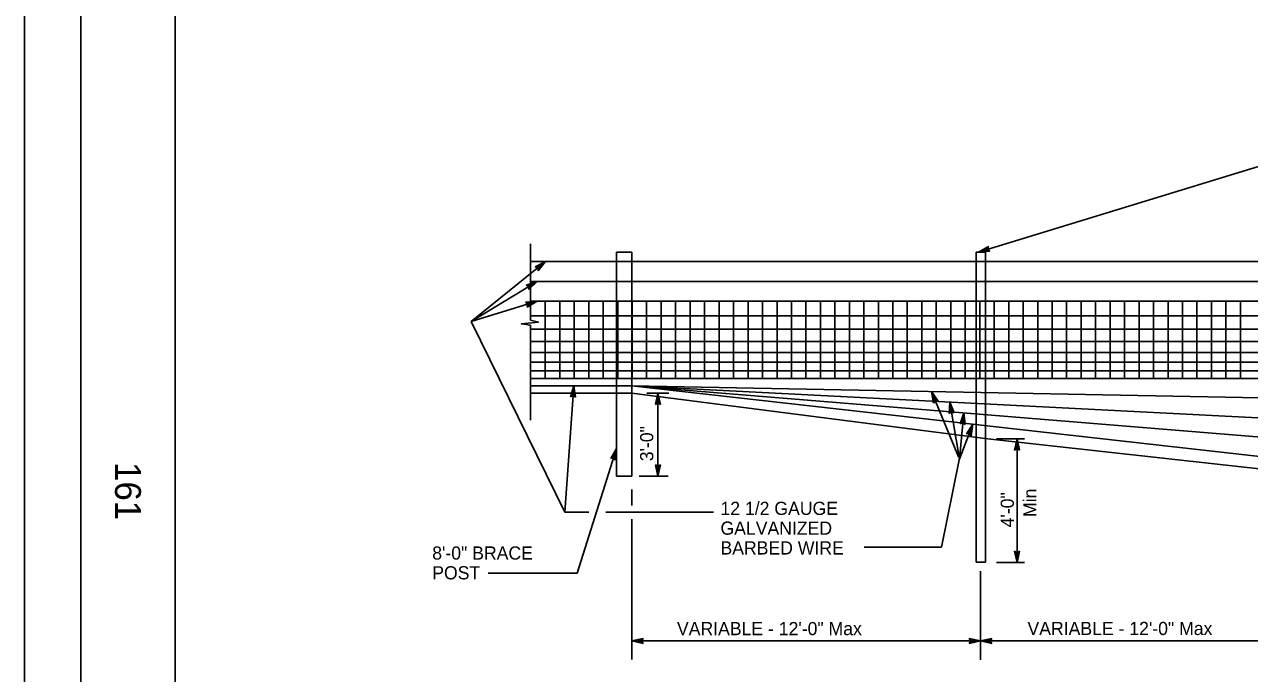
# Model space of a CAD drawing. Extents: x -894 to 866, y -472 to 714.
# Drawn here: x -894 to -243, y 25 to 369 of the extents above; entities that cross this region are included whole.
import ezdxf

# ---------------------------------------------------------------- set-up
doc = ezdxf.new("R2010")
doc.units = 0
for name, color, linetype in [('border_PLOTTING-ELEMENTS', 7, 'Continuous'), ('border_rw_22x34_Cut_Lines', 7, 'Continuous'), ('border_SHEET', 7, 'Continuous'), ('border_WITHIN-BORDER-anno', 7, 'Continuous'), ('mc_FENCE', 7, 'Continuous'), ('mc_FENCE-anno', 7, 'Continuous')]:
    doc.layers.add(name, color=color, linetype=linetype)

msp = doc.modelspace()

# ---------------------------------------------------------------- linework, layer by layer
at = {"layer": 'border_PLOTTING-ELEMENTS'}
for points in [[(-894.04, -472.43), (865.96, -472.43), (865.96, 713.58), (-894.04, 713.58)], [(-864.04, 670.58), (835.96, 670.58), (835.96, -429.43), (-864.04, -429.43)]]:
    msp.add_lwpolyline(points, close=True, dxfattribs=at)
at = {"layer": 'border_rw_22x34_Cut_Lines'}
msp.add_lwpolyline([(-864.04, 670.58), (835.96, 670.58), (835.96, -429.43), (-864.04, -429.43)], close=True, dxfattribs=at)
at = {"layer": 'border_SHEET'}
msp.add_line((-814.04, -404.43), (-814.04, 645.57), dxfattribs=at)
at = {"layer": 'mc_FENCE'}
for p, q in [((-625.24, 212.21), (-625.24, 252.73)), ((-579.51, 248.32), (-571.37, 248.32)), ((-579.51, 156.16), (-579.51, 248.32)), ((-571.37, 156.16), (-571.37, 248.32)), ((-388.45, 83.63), (-388.45, 248.32)), ((-388.45, 248.32), (-383.55, 248.32)), ((-383.55, 83.63), (-383.55, 248.32)), ((-625.24, 243.22), (-199.37, 243.22)), ((-625.24, 232.7), (-199.37, 232.7)), ((-625.24, 222.18), (-199.37, 222.18)), ((-617.37, 181.15), (-617.37, 221.98)), ((-609.67, 181.15), (-609.67, 221.98)), ((-601.98, 181.15), (-601.98, 221.98)), ((-594.29, 181.15), (-594.29, 221.98)), ((-586.59, 181.15), (-586.59, 221.98)), ((-578.9, 181.15), (-578.9, 221.98)), ((-571.2, 181.15), (-571.2, 221.98)), ((-563.51, 181.15), (-563.51, 221.98)), ((-555.82, 181.15), (-555.82, 221.98)), ((-548.12, 181.15), (-548.12, 221.98)), ((-540.43, 181.15), (-540.43, 221.98)), ((-532.73, 181.15), (-532.73, 221.98)), ((-525.04, 181.15), (-525.04, 221.98)), ((-517.35, 181.15), (-517.35, 221.98)), ((-509.65, 181.15), (-509.65, 221.98)), ((-501.96, 181.15), (-501.96, 221.98)), ((-494.26, 181.15), (-494.26, 221.98)), ((-486.57, 181.15), (-486.57, 221.98)), ((-478.88, 181.15), (-478.88, 221.98)), ((-471.18, 181.15), (-471.18, 221.98)), ((-463.49, 181.15), (-463.49, 221.98)), ((-455.79, 181.15), (-455.79, 221.98)), ((-448.1, 181.15), (-448.1, 221.98)), ((-440.41, 181.15), (-440.41, 221.98)), ((-432.71, 181.15), (-432.71, 221.98)), ((-425.02, 181.15), (-425.02, 221.98)), ((-417.32, 181.15), (-417.32, 221.98)), ((-409.63, 181.15), (-409.63, 221.98)), ((-401.94, 181.15), (-401.94, 221.98)), ((-394.24, 181.15), (-394.24, 221.98)), ((-386.55, 181.15), (-386.55, 221.98)), ((-378.85, 181.15), (-378.85, 221.98)), ((-371.16, 181.15), (-371.16, 221.98)), ((-363.46, 181.15), (-363.46, 221.98)), ((-355.77, 181.15), (-355.77, 221.98)), ((-348.08, 181.15), (-348.08, 221.98)), ((-340.38, 181.15), (-340.38, 221.98)), ((-332.69, 181.15), (-332.69, 221.98)), ((-324.99, 181.15), (-324.99, 221.98)), ((-317.3, 181.15), (-317.3, 221.98)), ((-309.61, 181.15), (-309.61, 221.98)), ((-301.91, 181.15), (-301.91, 221.98)), ((-294.22, 181.15), (-294.22, 221.98)), ((-286.52, 181.15), (-286.52, 221.98)), ((-278.83, 181.15), (-278.83, 221.98)), ((-271.14, 181.15), (-271.14, 221.98)), ((-263.44, 181.15), (-263.44, 221.98)), ((-255.75, 181.15), (-255.75, 221.98)), ((-248.05, 181.15), (-248.05, 221.98)), ((-625.24, 214.49), (222, 214.49)), ((-625.24, 159.11), (-625.24, 209.52)), ((-625.24, 207.31), (222, 207.31)), ((-625.24, 200.9), (222, 200.9)), ((-625.24, 195), (222, 195)), ((-625.24, 189.87), (222, 189.87)), ((-625.24, 185.25), (222, 185.25)), ((-625.24, 181.15), (222, 181.15)), ((-625.24, 177.3), (-571.37, 177.3)), ((-201.62, 135.63), (-571.37, 177.3)), ((-201.62, 147.13), (-571.37, 177.3)), ((-204.27, 158.56), (-571.37, 177.3)), ((-571.37, 177.3), (-201.62, 170.14)), ((-625.24, 173.46), (-571.37, 173.46)), ((-571.37, 173.46), (-382.31, 149.16)), ((-579.51, 129.36), (-579.51, 156.16)), ((-571.37, 129.36), (-571.37, 156.16)), ((-382.31, 149.16), (-203.89, 129.36)), ((-579.51, 129.36), (-571.37, 129.36)), ((-388.45, 83.63), (-383.55, 83.63))]:
    msp.add_line(p, q, dxfattribs=at)
msp.add_lwpolyline([(-625.24, 212.21), (-620.97, 211.14), (-630.06, 210.2), (-625.24, 209.52)], dxfattribs=at)
at = {"layer": 'mc_FENCE-anno'}
for p, q in [((-381.93, 251.34), (-387.29, 248.32)), ((-387.29, 248.32), (-381.16, 248.78)), ((-387.29, 248.32), (-387.29, 248.32)), ((-382.04, 250.94), (-385.97, 248.72)), ((-385.95, 248.72), (-381.49, 249.06)), ((-382.16, 250.52), (-384.64, 249.12)), ((-384.64, 249.12), (-381.76, 249.34)), ((-382.23, 250.14), (-383.32, 249.52)), ((-383.32, 249.52), (-382.09, 249.62)), ((-382.31, 249.82), (-381.93, 251.34)), ((-381.16, 248.78), (-382.31, 249.82)), ((-381.93, 251.34), (-381.93, 251.34)), ((-381.16, 248.78), (-381.16, 248.78)), ((-656.73, 211.47), (-617.21, 243.22)), ((-622.73, 240.51), (-617.21, 243.22)), ((-622.34, 240.36), (-618.29, 242.35)), ((-621.93, 240.23), (-619.37, 241.49)), ((-619.37, 241.49), (-621.18, 239.23)), ((-618.29, 242.34), (-621.1, 238.85)), ((-617.21, 243.22), (-621.06, 238.42)), ((-617.21, 243.22), (-617.21, 243.22)), ((-621.27, 239.96), (-622.73, 240.51)), ((-622.73, 240.51), (-622.73, 240.51)), ((-621.58, 240.07), (-620.45, 240.63)), ((-621.06, 238.42), (-621.27, 239.96)), ((-620.45, 240.63), (-621.22, 239.66)), ((-621.06, 238.42), (-621.06, 238.42)), ((-656.73, 211.47), (-621.65, 232.7)), ((-627.46, 230.71), (-621.65, 232.7)), ((-626.08, 229.98), (-627.46, 230.71)), ((-627.46, 230.71), (-627.46, 230.71)), ((-627.09, 230.52), (-622.82, 231.98)), ((-626.71, 230.33), (-624, 231.26)), ((-626.37, 230.13), (-625.18, 230.54)), ((-624, 231.26), (-626.08, 229.25)), ((-626.07, 228.43), (-626.08, 229.98)), ((-621.65, 232.7), (-626.07, 228.43)), ((-625.18, 230.54), (-626.07, 229.68)), ((-626.07, 228.43), (-626.07, 228.43)), ((-622.83, 231.97), (-626.06, 228.86)), ((-621.65, 232.7), (-621.65, 232.7)), ((-656.73, 211.47), (-621.72, 222.18)), ((-627.85, 221.66), (-621.72, 222.18)), ((-626.68, 220.62), (-627.85, 221.66)), ((-627.85, 221.66), (-627.85, 221.66)), ((-627.54, 221.39), (-623.04, 221.77)), ((-627.21, 221.12), (-624.36, 221.36)), ((-621.72, 222.18), (-627.05, 219.12)), ((-623.05, 221.76), (-626.93, 219.53)), ((-624.36, 221.36), (-626.87, 219.91)), ((-621.72, 222.18), (-621.72, 222.18)), ((-627.05, 219.12), (-626.68, 220.62)), ((-627.05, 219.12), (-627.05, 219.12)), ((-626.93, 220.84), (-625.68, 220.94)), ((-625.68, 220.94), (-626.75, 220.33)), ((-607.02, 110.2), (-656.73, 211.47)), ((-602.23, 177.3), (-604.03, 171.43)), ((-602.35, 175.92), (-603.66, 171.63)), ((-601.71, 171.46), (-602.34, 175.93)), ((-601.37, 171.22), (-602.23, 177.3)), ((-602.23, 177.3), (-602.23, 177.3)), ((-604.03, 171.43), (-602.64, 172.12)), ((-604.03, 171.43), (-604.03, 171.43)), ((-602.45, 174.55), (-603.3, 171.78)), ((-602.56, 173.17), (-602.92, 171.99)), ((-602.64, 172.12), (-601.37, 171.22)), ((-602.38, 171.92), (-602.56, 173.17)), ((-602.05, 171.72), (-602.45, 174.55)), ((-601.37, 171.22), (-601.37, 171.22)), ((-563.38, 173.46), (-551.69, 173.46)), ((-557.53, 173.46), (-558.86, 167.45)), ((-557.54, 172.07), (-558.5, 167.69)), ((-557.53, 170.69), (-558.15, 167.87)), ((-557.53, 169.31), (-557.79, 168.1)), ((-557.53, 173.46), (-557.53, 129.36)), ((-556.19, 167.46), (-557.53, 173.46)), ((-557.53, 173.46), (-557.53, 173.46)), ((-556.54, 167.67), (-557.53, 172.08)), ((-556.9, 167.91), (-557.53, 170.69)), ((-557.25, 168.08), (-557.53, 169.31)), ((-408.62, 169.2), (-412.17, 174.22)), ((-412.17, 174.22), (-412.17, 174.22)), ((-412.17, 174.22), (-411.08, 168.17)), ((-397.85, 139.58), (-412.17, 174.22)), ((-409.03, 169.26), (-411.63, 172.95)), ((-411.63, 172.93), (-410.84, 168.53)), ((-409.45, 169.34), (-411.1, 171.67)), ((-411.1, 171.67), (-410.59, 168.82)), ((-411.08, 168.17), (-410.16, 169.42)), ((-409.84, 169.37), (-410.56, 170.4)), ((-410.56, 170.4), (-410.35, 169.18)), ((-410.16, 169.42), (-408.62, 169.2)), ((-558.86, 167.45), (-557.53, 168.26)), ((-558.86, 167.45), (-558.86, 167.45)), ((-557.53, 168.26), (-556.19, 167.46)), ((-556.19, 167.46), (-556.19, 167.46)), ((-411.08, 168.17), (-411.08, 168.17)), ((-408.62, 169.2), (-408.62, 169.2)), ((-402.48, 168.68), (-402.82, 162.54)), ((-402.82, 162.54), (-401.64, 163.55)), ((-402.26, 167.31), (-402.5, 162.83)), ((-397.38, 138.43), (-402.48, 168.68)), ((-400.18, 162.98), (-402.48, 168.68)), ((-402.48, 168.68), (-402.48, 168.68)), ((-400.57, 163.13), (-402.25, 167.32)), ((-402.03, 165.95), (-402.19, 163.06)), ((-400.96, 163.3), (-402.03, 165.95)), ((-401.8, 164.59), (-401.87, 163.35)), ((-401.33, 163.42), (-401.8, 164.59)), ((-401.64, 163.55), (-400.18, 162.98)), ((-400.18, 162.98), (-400.18, 162.98)), ((-397.38, 138.43), (-395.04, 162.91)), ((-395.04, 162.91), (-396.93, 157.07)), ((-394.27, 156.82), (-395.04, 162.91)), ((-395.04, 162.91), (-395.04, 162.91)), ((-402.82, 162.54), (-402.82, 162.54)), ((-396.93, 157.07), (-395.53, 157.74)), ((-396.93, 157.07), (-396.93, 157.07)), ((-395.17, 161.53), (-396.55, 157.27)), ((-395.3, 160.16), (-396.19, 157.41)), ((-395.43, 158.79), (-395.81, 157.61)), ((-395.53, 157.74), (-394.27, 156.82)), ((-395.27, 157.54), (-395.43, 158.79)), ((-394.94, 157.33), (-395.3, 160.16)), ((-394.61, 157.06), (-395.17, 161.54)), ((-394.27, 156.82), (-394.27, 156.82)), ((-390.21, 156.88), (-393.61, 151.77)), ((-391.12, 150.81), (-390.21, 156.88)), ((-390.21, 156.88), (-390.21, 156.88)), ((-393.61, 151.77), (-392.09, 152.03)), ((-393.61, 151.77), (-393.61, 151.77)), ((-390.72, 155.59), (-393.2, 151.86)), ((-391.21, 154.31), (-392.81, 151.9)), ((-391.7, 153.02), (-392.39, 151.99)), ((-392.09, 152.03), (-391.12, 150.81)), ((-391.89, 151.77), (-391.7, 153.02)), ((-391.63, 151.48), (-391.21, 154.31)), ((-391.38, 151.14), (-390.71, 155.6)), ((-391.12, 150.81), (-391.12, 150.81)), ((-579.51, 144.03), (-600.45, 77.89)), ((-579.51, 144.03), (-582.61, 138.72)), ((-580.06, 137.91), (-579.51, 144.03)), ((-579.51, 144.03), (-579.51, 144.03)), ((-377.72, 149.16), (-362.72, 149.16)), ((-366.7, 149.16), (-368.03, 143.16)), ((-368.03, 143.16), (-366.7, 143.96)), ((-366.7, 147.77), (-367.67, 143.39)), ((-366.7, 146.4), (-367.32, 143.57)), ((-366.69, 145.02), (-366.96, 143.81)), ((-366.7, 149.16), (-366.7, 83.53)), ((-365.36, 143.16), (-366.7, 149.16)), ((-366.7, 149.16), (-366.7, 149.16)), ((-365.71, 143.38), (-366.7, 147.78)), ((-366.07, 143.61), (-366.7, 146.4)), ((-366.7, 143.96), (-365.36, 143.16)), ((-366.42, 143.79), (-366.69, 145.02)), ((-582.61, 138.72), (-581.1, 139.08)), ((-582.61, 138.72), (-582.61, 138.72)), ((-579.94, 142.71), (-582.19, 138.84)), ((-580.35, 141.4), (-581.81, 138.9)), ((-580.77, 140.09), (-581.4, 139.02)), ((-581.1, 139.08), (-580.06, 137.91)), ((-580.88, 138.83), (-580.77, 140.09)), ((-580.61, 138.56), (-580.35, 141.4)), ((-580.34, 138.23), (-579.93, 142.72)), ((-580.06, 137.91), (-580.06, 137.91)), ((-368.03, 143.16), (-368.03, 143.16)), ((-365.36, 143.16), (-365.36, 143.16)), ((-557.53, 129.36), (-558.86, 135.36)), ((-558.86, 135.36), (-558.86, 135.36)), ((-558.86, 135.36), (-557.53, 134.56)), ((-557.54, 130.75), (-558.5, 135.12)), ((-557.53, 132.12), (-558.15, 134.95)), ((-557.53, 133.5), (-557.79, 134.71)), ((-557.53, 134.56), (-556.19, 135.36)), ((-556.19, 135.36), (-557.53, 129.36)), ((-556.54, 135.14), (-557.53, 130.74)), ((-556.9, 134.91), (-557.53, 132.12)), ((-557.25, 134.73), (-557.53, 133.5)), ((-556.19, 135.36), (-556.19, 135.36)), ((-567.52, 129.36), (-552.17, 129.36)), ((-557.53, 129.36), (-557.53, 129.36)), ((-571.37, 122.28), (-571.37, 113.83)), ((-607.02, 110.2), (-594.22, 110.2)), ((-585.15, 110.2), (-528.01, 110.2)), ((-571.37, 106.56), (-571.37, 62.98)), ((-406.83, 91.57), (-447.95, 91.62)), ((-366.7, 83.53), (-368.03, 89.53)), ((-368.03, 89.53), (-368.03, 89.53)), ((-368.03, 89.53), (-366.7, 88.73)), ((-366.7, 84.92), (-367.67, 89.3)), ((-366.7, 86.29), (-367.32, 89.12)), ((-366.69, 87.68), (-366.96, 88.88)), ((-366.7, 88.73), (-365.36, 89.53)), ((-365.36, 89.53), (-366.7, 83.53)), ((-365.71, 89.31), (-366.7, 84.91)), ((-366.07, 89.08), (-366.7, 86.29)), ((-366.42, 88.9), (-366.69, 87.68)), ((-365.36, 89.53), (-365.36, 89.53)), ((-386.14, 78.86), (-386.14, 31.86)), ((-377.72, 83.53), (-362.72, 83.53)), ((-366.7, 83.53), (-366.7, 83.53)), ((-600.45, 77.89), (-647.75, 77.89)), ((-571.37, 62.98), (-571.37, 31.98)), ((-565.37, 43.21), (-571.37, 41.86)), ((-571.37, 41.86), (-386.14, 41.86)), ((-571.37, 41.86), (-571.37, 41.86)), ((-571.37, 41.86), (-565.37, 40.54)), ((-565.59, 42.85), (-569.99, 41.86)), ((-569.98, 41.86), (-565.6, 40.89)), ((-565.82, 42.49), (-568.61, 41.86)), ((-568.61, 41.86), (-565.78, 41.24)), ((-566, 42.14), (-567.23, 41.87)), ((-567.23, 41.87), (-566.02, 41.6)), ((-566.17, 41.86), (-565.37, 43.21)), ((-565.37, 40.54), (-566.17, 41.86)), ((-565.37, 43.21), (-565.37, 43.21)), ((-565.37, 40.54), (-565.37, 40.54)), ((-391.34, 41.86), (-392.14, 43.21)), ((-392.14, 43.21), (-392.14, 43.21)), ((-392.14, 43.21), (-386.14, 41.86)), ((-386.14, 41.86), (-392.14, 40.54)), ((-392.14, 40.54), (-391.34, 41.86)), ((-392.14, 40.54), (-392.14, 40.54)), ((-391.93, 42.85), (-387.52, 41.86)), ((-387.53, 41.86), (-391.91, 40.89)), ((-388.91, 41.86), (-391.73, 41.24)), ((-391.69, 42.49), (-388.91, 41.86)), ((-391.52, 42.14), (-390.29, 41.87)), ((-390.29, 41.87), (-391.5, 41.6)), ((-380.14, 43.21), (-386.14, 41.86)), ((-386.14, 41.86), (-201.47, 41.86)), ((-386.14, 41.86), (-386.14, 41.86)), ((-386.14, 41.86), (-386.14, 41.86)), ((-386.14, 41.86), (-380.14, 40.54)), ((-380.36, 42.85), (-384.76, 41.86)), ((-384.75, 41.86), (-380.38, 40.89)), ((-380.59, 42.49), (-383.38, 41.86)), ((-383.38, 41.86), (-380.55, 41.24)), ((-380.77, 42.14), (-382, 41.87)), ((-382, 41.87), (-380.79, 41.6)), ((-380.94, 41.86), (-380.14, 43.21)), ((-380.14, 40.54), (-380.94, 41.86)), ((-380.14, 43.21), (-380.14, 43.21)), ((-380.14, 40.54), (-380.14, 40.54))]:
    msp.add_line(p, q, dxfattribs=at)
for points in [[(-387.29, 248.32), (-210.1, 302.37), (-200.21, 248.32)], [(-602.23, 177.3), (-607.02, 110.2)], [(-397.52, 138.07), (-390.21, 156.88)], [(-406.83, 91.57), (-397.52, 138.07)]]:
    msp.add_lwpolyline(points, dxfattribs=at)

# ---------------------------------------------------------------- texts
at = {"layer": 'border_WITHIN-BORDER-anno'}
msp.add_text('161', height=13.78, rotation=270, dxfattribs=at).set_placement((-845.95, 136.78))
at = {"layer": 'mc_FENCE-anno'}
for s, p in [('3\'-0"', (-559.98, 137.25)), ('4\'-0"', (-368.41, 102.16)), ('Min', (-356.41, 107.66))]:
    msp.add_text(s, height=7, rotation=90, dxfattribs=at).set_placement(p)
for s, p in [('12 1/2 GAUGE', (-524.29, 108.75)), ('GALVANIZED', (-524.29, 98.25)), ('8\'-0" BRACE', (-677.43, 85.05)), ('BARBED WIRE', (-524.29, 87.75)), ('POST', (-677.43, 74.55)), ('VARIABLE - 12\'-0" Max', (-361.18, 45)), ('VARIABLE - 12\'-0" Max', (-547.41, 44.92))]:
    msp.add_text(s, height=7, dxfattribs=at).set_placement(p)

doc.saveas('drawing.dxf')
